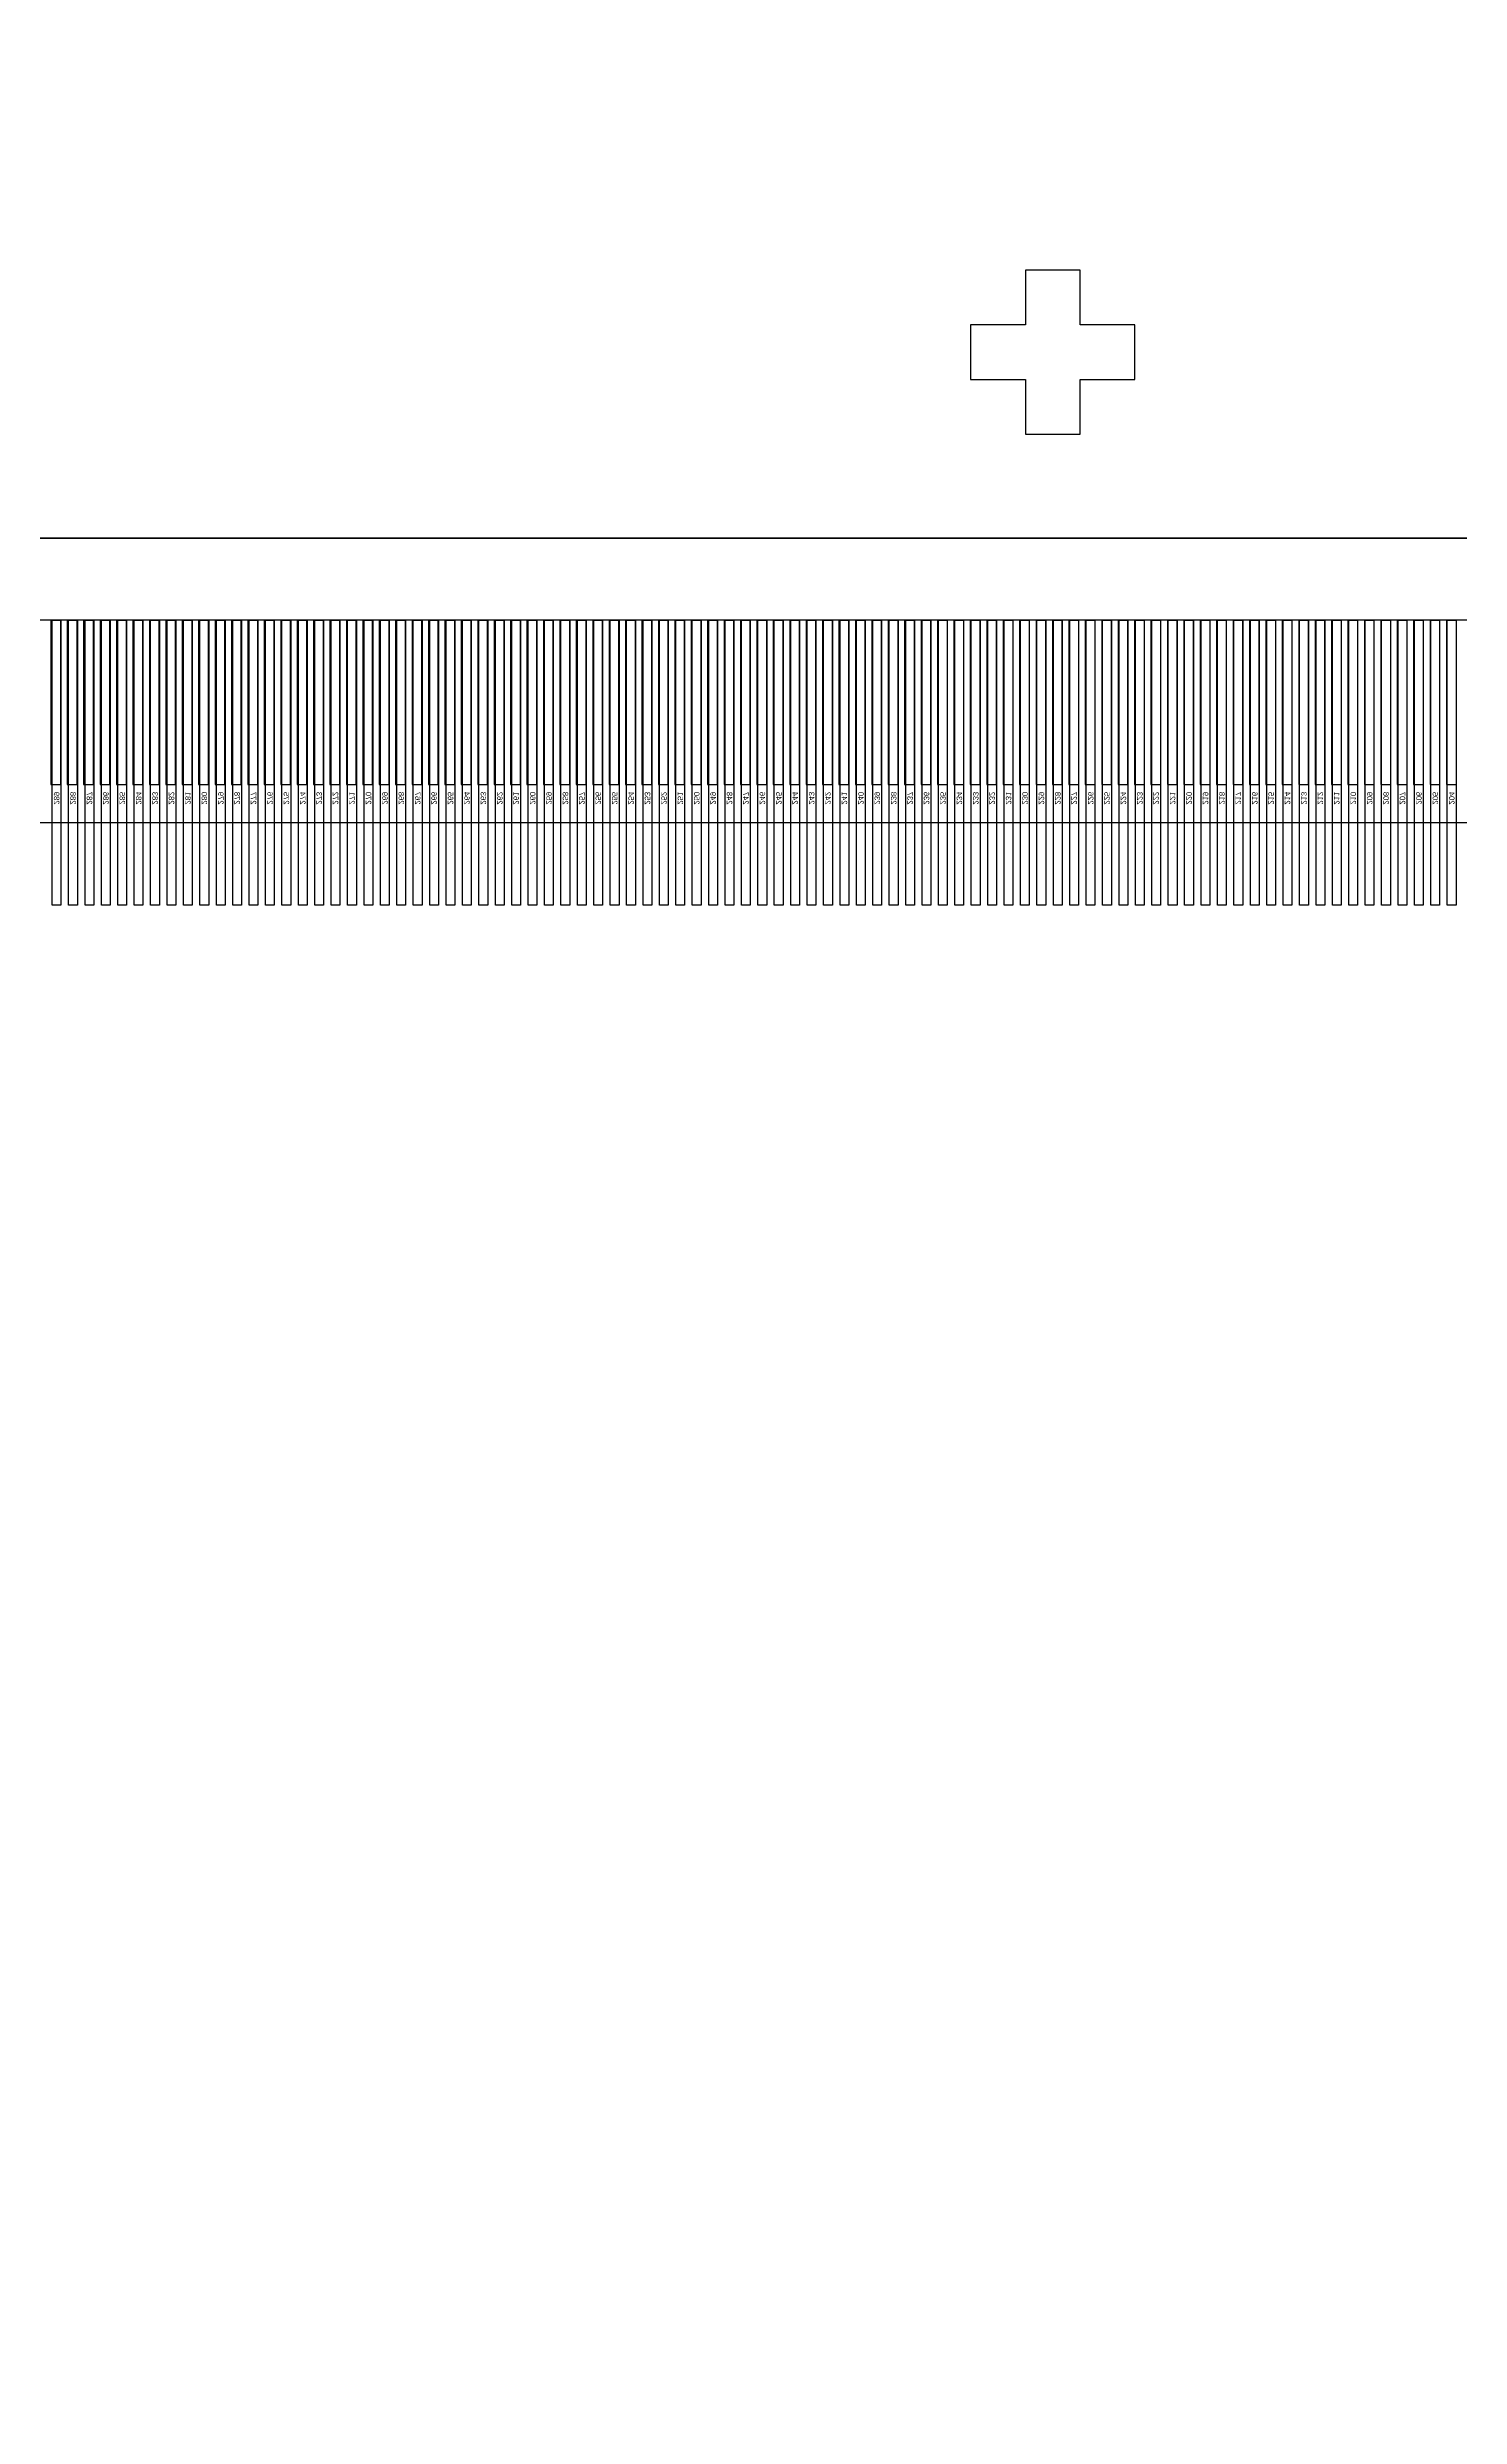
# Model space of a CAD drawing. Header units: inches. Extents: x 1765 to 5217, y -1519 to 441.
# Drawn here: x 4107.897 to 4110.477, y -764.443 to -760.113 of the extents above; entities that cross this region are included whole.
import ezdxf
from ezdxf.enums import TextEntityAlignment as Align

# ---------------------------------------------------------------- set-up
doc = ezdxf.new("R2010")
doc.units = ezdxf.units.IN
doc.header["$MEASUREMENT"] = 0
doc.layers.add('L63', color=5, linetype='Continuous')
doc.styles.add('MBC_Arial_Font', font='arial.ttf', dxfattribs={"width": 0.8})

msp = doc.modelspace()

# ---------------------------------------------------------------- linework, layer by layer
msp.add_lwpolyline([(4129.1156, -726.8152), (4129.1156, -752.5302, -0.414214), (4120.1156, -761.5302), (4103.3286, -761.5302, -0.414214), (4094.3286, -752.5302), (4094.3286, -726.8152, -0.414214), (4102.7486, -718.3952), (4120.6956, -718.3952, -0.414214)], format="xyb", close=True)
at = {"color": 2}
msp.add_lwpolyline([(4129.1156, -726.8152), (4129.1156, -752.5302, -0.414214), (4120.1156, -761.5302), (4103.3286, -761.5302, -0.414214), (4094.3286, -752.5302), (4094.3286, -726.8152, -0.414214), (4102.7486, -718.3952), (4120.6956, -718.3952, -0.414214)], format="xyb", close=True, dxfattribs=at)
msp.add_lwpolyline([(4100.3137, -761.0102), (4123.1304, -761.0102)], close=True)
msp.add_lwpolyline([(4118.8698, -768.7719), (4117.4779, -767.9381, -0.263643), (4117.3321, -767.6808), (4117.3321, -764.2734, 0.315299), (4117.1347, -763.9915), (4116.7216, -763.8412, -0.315299), (4116.5242, -763.5593), (4116.5242, -762.1299, -0.254671), (4116.6615, -761.8778), (4116.9695, -761.6789, 0.254671), (4117.0611, -761.5109), (4117.0611, -761.3602, 0.414214), (4116.8611, -761.1602), (4106.5831, -761.1602, 0.414214)], format="xyb")
for points in [[(4107.9211, -761.1602), (4107.9031, -761.1602), (4107.9031, -761.4602), (4107.9211, -761.4602)], [(4107.9211, -761.1602), (4107.9031, -761.1602), (4107.9031, -761.4602), (4107.9211, -761.4602)], [(4107.9511, -761.1602), (4107.9331, -761.1602), (4107.9331, -761.4602), (4107.9511, -761.4602)], [(4107.9511, -761.1602), (4107.9331, -761.1602), (4107.9331, -761.4602), (4107.9511, -761.4602)], [(4107.9811, -761.1602), (4107.9631, -761.1602), (4107.9631, -761.4602), (4107.9811, -761.4602)], [(4107.9811, -761.1602), (4107.9631, -761.1602), (4107.9631, -761.4602), (4107.9811, -761.4602)], [(4108.0111, -761.1602), (4107.9931, -761.1602), (4107.9931, -761.4602), (4108.0111, -761.4602)], [(4108.0111, -761.1602), (4107.9931, -761.1602), (4107.9931, -761.4602), (4108.0111, -761.4602)], [(4108.0411, -761.1602), (4108.0231, -761.1602), (4108.0231, -761.4602), (4108.0411, -761.4602)], [(4108.0411, -761.1602), (4108.0231, -761.1602), (4108.0231, -761.4602), (4108.0411, -761.4602)], [(4108.0711, -761.1602), (4108.0531, -761.1602), (4108.0531, -761.4602), (4108.0711, -761.4602)], [(4108.0711, -761.1602), (4108.0531, -761.1602), (4108.0531, -761.4602), (4108.0711, -761.4602)], [(4108.1011, -761.1602), (4108.0831, -761.1602), (4108.0831, -761.4602), (4108.1011, -761.4602)], [(4108.1011, -761.1602), (4108.0831, -761.1602), (4108.0831, -761.4602), (4108.1011, -761.4602)], [(4108.1311, -761.1602), (4108.1131, -761.1602), (4108.1131, -761.4602), (4108.1311, -761.4602)], [(4108.1311, -761.1602), (4108.1131, -761.1602), (4108.1131, -761.4602), (4108.1311, -761.4602)], [(4108.1611, -761.1602), (4108.1431, -761.1602), (4108.1431, -761.4602), (4108.1611, -761.4602)], [(4108.1611, -761.1602), (4108.1431, -761.1602), (4108.1431, -761.4602), (4108.1611, -761.4602)], [(4108.1911, -761.1602), (4108.1731, -761.1602), (4108.1731, -761.4602), (4108.1911, -761.4602)], [(4108.1911, -761.1602), (4108.1731, -761.1602), (4108.1731, -761.4602), (4108.1911, -761.4602)], [(4108.2211, -761.1602), (4108.2031, -761.1602), (4108.2031, -761.4602), (4108.2211, -761.4602)], [(4108.2211, -761.1602), (4108.2031, -761.1602), (4108.2031, -761.4602), (4108.2211, -761.4602)], [(4108.2511, -761.1602), (4108.2331, -761.1602), (4108.2331, -761.4602), (4108.2511, -761.4602)], [(4108.2511, -761.1602), (4108.2331, -761.1602), (4108.2331, -761.4602), (4108.2511, -761.4602)], [(4108.2811, -761.1602), (4108.2631, -761.1602), (4108.2631, -761.4602), (4108.2811, -761.4602)], [(4108.2811, -761.1602), (4108.2631, -761.1602), (4108.2631, -761.4602), (4108.2811, -761.4602)], [(4108.3111, -761.1602), (4108.2931, -761.1602), (4108.2931, -761.4602), (4108.3111, -761.4602)], [(4108.3111, -761.1602), (4108.2931, -761.1602), (4108.2931, -761.4602), (4108.3111, -761.4602)], [(4108.3411, -761.1602), (4108.3231, -761.1602), (4108.3231, -761.4602), (4108.3411, -761.4602)], [(4108.3411, -761.1602), (4108.3231, -761.1602), (4108.3231, -761.4602), (4108.3411, -761.4602)], [(4108.3711, -761.1602), (4108.3531, -761.1602), (4108.3531, -761.4602), (4108.3711, -761.4602)], [(4108.3711, -761.1602), (4108.3531, -761.1602), (4108.3531, -761.4602), (4108.3711, -761.4602)], [(4108.4011, -761.1602), (4108.3831, -761.1602), (4108.3831, -761.4602), (4108.4011, -761.4602)], [(4108.4011, -761.1602), (4108.3831, -761.1602), (4108.3831, -761.4602), (4108.4011, -761.4602)], [(4108.4311, -761.1602), (4108.4131, -761.1602), (4108.4131, -761.4602), (4108.4311, -761.4602)], [(4108.4311, -761.1602), (4108.4131, -761.1602), (4108.4131, -761.4602), (4108.4311, -761.4602)], [(4108.4611, -761.1602), (4108.4431, -761.1602), (4108.4431, -761.4602), (4108.4611, -761.4602)], [(4108.4611, -761.1602), (4108.4431, -761.1602), (4108.4431, -761.4602), (4108.4611, -761.4602)], [(4108.4911, -761.1602), (4108.4731, -761.1602), (4108.4731, -761.4602), (4108.4911, -761.4602)], [(4108.4911, -761.1602), (4108.4731, -761.1602), (4108.4731, -761.4602), (4108.4911, -761.4602)], [(4108.5211, -761.1602), (4108.5031, -761.1602), (4108.5031, -761.4602), (4108.5211, -761.4602)], [(4108.5211, -761.1602), (4108.5031, -761.1602), (4108.5031, -761.4602), (4108.5211, -761.4602)], [(4108.5511, -761.1602), (4108.5331, -761.1602), (4108.5331, -761.4602), (4108.5511, -761.4602)], [(4108.5511, -761.1602), (4108.5331, -761.1602), (4108.5331, -761.4602), (4108.5511, -761.4602)], [(4108.5811, -761.1602), (4108.5631, -761.1602), (4108.5631, -761.4602), (4108.5811, -761.4602)], [(4108.5811, -761.1602), (4108.5631, -761.1602), (4108.5631, -761.4602), (4108.5811, -761.4602)], [(4108.6111, -761.1602), (4108.5931, -761.1602), (4108.5931, -761.4602), (4108.6111, -761.4602)], [(4108.6111, -761.1602), (4108.5931, -761.1602), (4108.5931, -761.4602), (4108.6111, -761.4602)], [(4108.6411, -761.1602), (4108.6231, -761.1602), (4108.6231, -761.4602), (4108.6411, -761.4602)], [(4108.6411, -761.1602), (4108.6231, -761.1602), (4108.6231, -761.4602), (4108.6411, -761.4602)], [(4108.6711, -761.1602), (4108.6531, -761.1602), (4108.6531, -761.4602), (4108.6711, -761.4602)], [(4108.6711, -761.1602), (4108.6531, -761.1602), (4108.6531, -761.4602), (4108.6711, -761.4602)], [(4108.7011, -761.1602), (4108.6831, -761.1602), (4108.6831, -761.4602), (4108.7011, -761.4602)], [(4108.7011, -761.1602), (4108.6831, -761.1602), (4108.6831, -761.4602), (4108.7011, -761.4602)], [(4108.7311, -761.1602), (4108.7131, -761.1602), (4108.7131, -761.4602), (4108.7311, -761.4602)], [(4108.7311, -761.1602), (4108.7131, -761.1602), (4108.7131, -761.4602), (4108.7311, -761.4602)], [(4108.7611, -761.1602), (4108.7431, -761.1602), (4108.7431, -761.4602), (4108.7611, -761.4602)], [(4108.7611, -761.1602), (4108.7431, -761.1602), (4108.7431, -761.4602), (4108.7611, -761.4602)], [(4108.7911, -761.1602), (4108.7731, -761.1602), (4108.7731, -761.4602), (4108.7911, -761.4602)], [(4108.7911, -761.1602), (4108.7731, -761.1602), (4108.7731, -761.4602), (4108.7911, -761.4602)], [(4108.8211, -761.1602), (4108.8031, -761.1602), (4108.8031, -761.4602), (4108.8211, -761.4602)], [(4108.8211, -761.1602), (4108.8031, -761.1602), (4108.8031, -761.4602), (4108.8211, -761.4602)], [(4108.8511, -761.1602), (4108.8331, -761.1602), (4108.8331, -761.4602), (4108.8511, -761.4602)], [(4108.8511, -761.1602), (4108.8331, -761.1602), (4108.8331, -761.4602), (4108.8511, -761.4602)], [(4108.8811, -761.1602), (4108.8631, -761.1602), (4108.8631, -761.4602), (4108.8811, -761.4602)], [(4108.8811, -761.1602), (4108.8631, -761.1602), (4108.8631, -761.4602), (4108.8811, -761.4602)], [(4108.9111, -761.1602), (4108.8931, -761.1602), (4108.8931, -761.4602), (4108.9111, -761.4602)], [(4108.9111, -761.1602), (4108.8931, -761.1602), (4108.8931, -761.4602), (4108.9111, -761.4602)], [(4108.9411, -761.1602), (4108.9231, -761.1602), (4108.9231, -761.4602), (4108.9411, -761.4602)], [(4108.9411, -761.1602), (4108.9231, -761.1602), (4108.9231, -761.4602), (4108.9411, -761.4602)], [(4108.9711, -761.1602), (4108.9531, -761.1602), (4108.9531, -761.4602), (4108.9711, -761.4602)], [(4108.9711, -761.1602), (4108.9531, -761.1602), (4108.9531, -761.4602), (4108.9711, -761.4602)], [(4109.0011, -761.1602), (4108.9831, -761.1602), (4108.9831, -761.4602), (4109.0011, -761.4602)], [(4109.0011, -761.1602), (4108.9831, -761.1602), (4108.9831, -761.4602), (4109.0011, -761.4602)], [(4109.0311, -761.1602), (4109.0131, -761.1602), (4109.0131, -761.4602), (4109.0311, -761.4602)], [(4109.0311, -761.1602), (4109.0131, -761.1602), (4109.0131, -761.4602), (4109.0311, -761.4602)], [(4109.0611, -761.1602), (4109.0431, -761.1602), (4109.0431, -761.4602), (4109.0611, -761.4602)], [(4109.0611, -761.1602), (4109.0431, -761.1602), (4109.0431, -761.4602), (4109.0611, -761.4602)], [(4109.0911, -761.1602), (4109.0731, -761.1602), (4109.0731, -761.4602), (4109.0911, -761.4602)], [(4109.0911, -761.1602), (4109.0731, -761.1602), (4109.0731, -761.4602), (4109.0911, -761.4602)], [(4109.1211, -761.1602), (4109.1031, -761.1602), (4109.1031, -761.4602), (4109.1211, -761.4602)], [(4109.1211, -761.1602), (4109.1031, -761.1602), (4109.1031, -761.4602), (4109.1211, -761.4602)], [(4109.1511, -761.1602), (4109.1331, -761.1602), (4109.1331, -761.4602), (4109.1511, -761.4602)], [(4109.1511, -761.1602), (4109.1331, -761.1602), (4109.1331, -761.4602), (4109.1511, -761.4602)], [(4109.1811, -761.1602), (4109.1631, -761.1602), (4109.1631, -761.4602), (4109.1811, -761.4602)], [(4109.1811, -761.1602), (4109.1631, -761.1602), (4109.1631, -761.4602), (4109.1811, -761.4602)], [(4109.2111, -761.1602), (4109.1931, -761.1602), (4109.1931, -761.4602), (4109.2111, -761.4602)], [(4109.2111, -761.1602), (4109.1931, -761.1602), (4109.1931, -761.4602), (4109.2111, -761.4602)], [(4109.2411, -761.1602), (4109.2231, -761.1602), (4109.2231, -761.4602), (4109.2411, -761.4602)], [(4109.2411, -761.1602), (4109.2231, -761.1602), (4109.2231, -761.4602), (4109.2411, -761.4602)], [(4109.2711, -761.1602), (4109.2531, -761.1602), (4109.2531, -761.4602), (4109.2711, -761.4602)], [(4109.2711, -761.1602), (4109.2531, -761.1602), (4109.2531, -761.4602), (4109.2711, -761.4602)], [(4109.3011, -761.1602), (4109.2831, -761.1602), (4109.2831, -761.4602), (4109.3011, -761.4602)], [(4109.3011, -761.1602), (4109.2831, -761.1602), (4109.2831, -761.4602), (4109.3011, -761.4602)], [(4109.3311, -761.1602), (4109.3131, -761.1602), (4109.3131, -761.4602), (4109.3311, -761.4602)], [(4109.3311, -761.1602), (4109.3131, -761.1602), (4109.3131, -761.4602), (4109.3311, -761.4602)], [(4109.3611, -761.1602), (4109.3431, -761.1602), (4109.3431, -761.4602), (4109.3611, -761.4602)], [(4109.3611, -761.1602), (4109.3431, -761.1602), (4109.3431, -761.4602), (4109.3611, -761.4602)], [(4109.3911, -761.1602), (4109.3731, -761.1602), (4109.3731, -761.4602), (4109.3911, -761.4602)], [(4109.3911, -761.1602), (4109.3731, -761.1602), (4109.3731, -761.4602), (4109.3911, -761.4602)], [(4109.4211, -761.1602), (4109.4031, -761.1602), (4109.4031, -761.4602), (4109.4211, -761.4602)], [(4109.4211, -761.1602), (4109.4031, -761.1602), (4109.4031, -761.4602), (4109.4211, -761.4602)], [(4109.4511, -761.1602), (4109.4331, -761.1602), (4109.4331, -761.4602), (4109.4511, -761.4602)], [(4109.4511, -761.1602), (4109.4331, -761.1602), (4109.4331, -761.4602), (4109.4511, -761.4602)], [(4109.4811, -761.1602), (4109.4631, -761.1602), (4109.4631, -761.4602), (4109.4811, -761.4602)], [(4109.4811, -761.1602), (4109.4631, -761.1602), (4109.4631, -761.4602), (4109.4811, -761.4602)], [(4109.5111, -761.1602), (4109.4931, -761.1602), (4109.4931, -761.4602), (4109.5111, -761.4602)], [(4109.5111, -761.1602), (4109.4931, -761.1602), (4109.4931, -761.4602), (4109.5111, -761.4602)], [(4109.5411, -761.1602), (4109.5231, -761.1602), (4109.5231, -761.4602), (4109.5411, -761.4602)], [(4109.5411, -761.1602), (4109.5231, -761.1602), (4109.5231, -761.4602), (4109.5411, -761.4602)], [(4109.5711, -761.1602), (4109.5531, -761.1602), (4109.5531, -761.4602), (4109.5711, -761.4602)], [(4109.5711, -761.1602), (4109.5531, -761.1602), (4109.5531, -761.4602), (4109.5711, -761.4602)], [(4109.6011, -761.1602), (4109.5831, -761.1602), (4109.5831, -761.4602), (4109.6011, -761.4602)], [(4109.6011, -761.1602), (4109.5831, -761.1602), (4109.5831, -761.4602), (4109.6011, -761.4602)], [(4109.6311, -761.1602), (4109.6131, -761.1602), (4109.6131, -761.4602), (4109.6311, -761.4602)], [(4109.6311, -761.1602), (4109.6131, -761.1602), (4109.6131, -761.4602), (4109.6311, -761.4602)], [(4109.6611, -761.1602), (4109.6431, -761.1602), (4109.6431, -761.4602), (4109.6611, -761.4602)], [(4109.6611, -761.1602), (4109.6431, -761.1602), (4109.6431, -761.4602), (4109.6611, -761.4602)], [(4109.6911, -761.1602), (4109.6731, -761.1602), (4109.6731, -761.4602), (4109.6911, -761.4602)], [(4109.6911, -761.1602), (4109.6731, -761.1602), (4109.6731, -761.4602), (4109.6911, -761.4602)], [(4109.7211, -761.1602), (4109.7031, -761.1602), (4109.7031, -761.4602), (4109.7211, -761.4602)], [(4109.7211, -761.1602), (4109.7031, -761.1602), (4109.7031, -761.4602), (4109.7211, -761.4602)], [(4109.7511, -761.1602), (4109.7331, -761.1602), (4109.7331, -761.4602), (4109.7511, -761.4602)], [(4109.7511, -761.1602), (4109.7331, -761.1602), (4109.7331, -761.4602), (4109.7511, -761.4602)], [(4109.7811, -761.1602), (4109.7631, -761.1602), (4109.7631, -761.4602), (4109.7811, -761.4602)], [(4109.7811, -761.1602), (4109.7631, -761.1602), (4109.7631, -761.4602), (4109.7811, -761.4602)], [(4109.8111, -761.1602), (4109.7931, -761.1602), (4109.7931, -761.4602), (4109.8111, -761.4602)], [(4109.8111, -761.1602), (4109.7931, -761.1602), (4109.7931, -761.4602), (4109.8111, -761.4602)], [(4109.8411, -761.1602), (4109.8231, -761.1602), (4109.8231, -761.4602), (4109.8411, -761.4602)], [(4109.8411, -761.1602), (4109.8231, -761.1602), (4109.8231, -761.4602), (4109.8411, -761.4602)], [(4109.8711, -761.1602), (4109.8531, -761.1602), (4109.8531, -761.4602), (4109.8711, -761.4602)], [(4109.8711, -761.1602), (4109.8531, -761.1602), (4109.8531, -761.4602), (4109.8711, -761.4602)], [(4109.9011, -761.1602), (4109.8831, -761.1602), (4109.8831, -761.4602), (4109.9011, -761.4602)], [(4109.9011, -761.1602), (4109.8831, -761.1602), (4109.8831, -761.4602), (4109.9011, -761.4602)], [(4109.9311, -761.1602), (4109.9131, -761.1602), (4109.9131, -761.4602), (4109.9311, -761.4602)], [(4109.9311, -761.1602), (4109.9131, -761.1602), (4109.9131, -761.4602), (4109.9311, -761.4602)], [(4109.9611, -761.1602), (4109.9431, -761.1602), (4109.9431, -761.4602), (4109.9611, -761.4602)], [(4109.9611, -761.1602), (4109.9431, -761.1602), (4109.9431, -761.4602), (4109.9611, -761.4602)], [(4109.9911, -761.1602), (4109.9731, -761.1602), (4109.9731, -761.4602), (4109.9911, -761.4602)], [(4109.9911, -761.1602), (4109.9731, -761.1602), (4109.9731, -761.4602), (4109.9911, -761.4602)], [(4110.0211, -761.1602), (4110.0031, -761.1602), (4110.0031, -761.4602), (4110.0211, -761.4602)], [(4110.0211, -761.1602), (4110.0031, -761.1602), (4110.0031, -761.4602), (4110.0211, -761.4602)], [(4110.0511, -761.1602), (4110.0331, -761.1602), (4110.0331, -761.4602), (4110.0511, -761.4602)], [(4110.0511, -761.1602), (4110.0331, -761.1602), (4110.0331, -761.4602), (4110.0511, -761.4602)], [(4110.0811, -761.1602), (4110.0631, -761.1602), (4110.0631, -761.4602), (4110.0811, -761.4602)], [(4110.0811, -761.1602), (4110.0631, -761.1602), (4110.0631, -761.4602), (4110.0811, -761.4602)], [(4110.1111, -761.1602), (4110.0931, -761.1602), (4110.0931, -761.4602), (4110.1111, -761.4602)], [(4110.1111, -761.1602), (4110.0931, -761.1602), (4110.0931, -761.4602), (4110.1111, -761.4602)], [(4110.1411, -761.1602), (4110.1231, -761.1602), (4110.1231, -761.4602), (4110.1411, -761.4602)], [(4110.1411, -761.1602), (4110.1231, -761.1602), (4110.1231, -761.4602), (4110.1411, -761.4602)], [(4110.1711, -761.1602), (4110.1531, -761.1602), (4110.1531, -761.4602), (4110.1711, -761.4602)], [(4110.1711, -761.1602), (4110.1531, -761.1602), (4110.1531, -761.4602), (4110.1711, -761.4602)], [(4110.2011, -761.1602), (4110.1831, -761.1602), (4110.1831, -761.4602), (4110.2011, -761.4602)], [(4110.2011, -761.1602), (4110.1831, -761.1602), (4110.1831, -761.4602), (4110.2011, -761.4602)], [(4110.2311, -761.1602), (4110.2131, -761.1602), (4110.2131, -761.4602), (4110.2311, -761.4602)], [(4110.2311, -761.1602), (4110.2131, -761.1602), (4110.2131, -761.4602), (4110.2311, -761.4602)], [(4110.2611, -761.1602), (4110.2431, -761.1602), (4110.2431, -761.4602), (4110.2611, -761.4602)], [(4110.2611, -761.1602), (4110.2431, -761.1602), (4110.2431, -761.4602), (4110.2611, -761.4602)], [(4110.2911, -761.1602), (4110.2731, -761.1602), (4110.2731, -761.4602), (4110.2911, -761.4602)], [(4110.2911, -761.1602), (4110.2731, -761.1602), (4110.2731, -761.4602), (4110.2911, -761.4602)], [(4110.3211, -761.1602), (4110.3031, -761.1602), (4110.3031, -761.4602), (4110.3211, -761.4602)], [(4110.3211, -761.1602), (4110.3031, -761.1602), (4110.3031, -761.4602), (4110.3211, -761.4602)], [(4110.3511, -761.1602), (4110.3331, -761.1602), (4110.3331, -761.4602), (4110.3511, -761.4602)], [(4110.3511, -761.1602), (4110.3331, -761.1602), (4110.3331, -761.4602), (4110.3511, -761.4602)], [(4110.3811, -761.1602), (4110.3631, -761.1602), (4110.3631, -761.4602), (4110.3811, -761.4602)], [(4110.3811, -761.1602), (4110.3631, -761.1602), (4110.3631, -761.4602), (4110.3811, -761.4602)], [(4110.4111, -761.1602), (4110.3931, -761.1602), (4110.3931, -761.4602), (4110.4111, -761.4602)], [(4110.4111, -761.1602), (4110.3931, -761.1602), (4110.3931, -761.4602), (4110.4111, -761.4602)], [(4110.4411, -761.1602), (4110.4231, -761.1602), (4110.4231, -761.4602), (4110.4411, -761.4602)], [(4110.4411, -761.1602), (4110.4231, -761.1602), (4110.4231, -761.4602), (4110.4411, -761.4602)], [(4110.4711, -761.1602), (4110.4531, -761.1602), (4110.4531, -761.4602), (4110.4711, -761.4602)], [(4110.4711, -761.1602), (4110.4531, -761.1602), (4110.4531, -761.4602), (4110.4711, -761.4602)]]:
    msp.add_lwpolyline(points, close=True, dxfattribs=at)
at = {"color": 0}
for points in [[(4107.9056, -761.1602), (4107.9216, -761.1602), (4107.9216, -761.6806), (4107.9056, -761.6806)], [(4107.9356, -761.1602), (4107.9516, -761.1602), (4107.9516, -761.6806), (4107.9356, -761.6806)], [(4107.9656, -761.1602), (4107.9816, -761.1602), (4107.9816, -761.6806), (4107.9656, -761.6806)], [(4107.9955, -761.1602), (4108.0115, -761.1602), (4108.0115, -761.6806), (4107.9955, -761.6806)], [(4108.0255, -761.1602), (4108.0415, -761.1602), (4108.0415, -761.6806), (4108.0255, -761.6806)], [(4108.0555, -761.1602), (4108.0715, -761.1602), (4108.0715, -761.6806), (4108.0555, -761.6806)], [(4108.0855, -761.1602), (4108.1015, -761.1602), (4108.1015, -761.6806), (4108.0855, -761.6806)], [(4108.1155, -761.1602), (4108.1315, -761.1602), (4108.1315, -761.6806), (4108.1155, -761.6806)], [(4108.1455, -761.1602), (4108.1615, -761.1602), (4108.1615, -761.6806), (4108.1455, -761.6806)], [(4108.1755, -761.1602), (4108.1915, -761.1602), (4108.1915, -761.6806), (4108.1755, -761.6806)], [(4108.2055, -761.1602), (4108.2215, -761.1602), (4108.2215, -761.6806), (4108.2055, -761.6806)], [(4108.2354, -761.1602), (4108.2514, -761.1602), (4108.2514, -761.6806), (4108.2354, -761.6806)], [(4108.2654, -761.1602), (4108.2814, -761.1602), (4108.2814, -761.6806), (4108.2654, -761.6806)], [(4108.2954, -761.1602), (4108.3114, -761.1602), (4108.3114, -761.6806), (4108.2954, -761.6806)], [(4108.3254, -761.1602), (4108.3414, -761.1602), (4108.3414, -761.6806), (4108.3254, -761.6806)], [(4108.3554, -761.1602), (4108.3714, -761.1602), (4108.3714, -761.6806), (4108.3554, -761.6806)], [(4108.3854, -761.1602), (4108.4014, -761.1602), (4108.4014, -761.6806), (4108.3854, -761.6806)], [(4108.4154, -761.1602), (4108.4314, -761.1602), (4108.4314, -761.6806), (4108.4154, -761.6806)], [(4108.4454, -761.1602), (4108.4614, -761.1602), (4108.4614, -761.6806), (4108.4454, -761.6806)], [(4108.4753, -761.1602), (4108.4913, -761.1602), (4108.4913, -761.6806), (4108.4753, -761.6806)], [(4108.5053, -761.1602), (4108.5213, -761.1602), (4108.5213, -761.6806), (4108.5053, -761.6806)], [(4108.5353, -761.1602), (4108.5513, -761.1602), (4108.5513, -761.6806), (4108.5353, -761.6806)], [(4108.5653, -761.1602), (4108.5813, -761.1602), (4108.5813, -761.6806), (4108.5653, -761.6806)], [(4108.5953, -761.1602), (4108.6113, -761.1602), (4108.6113, -761.6806), (4108.5953, -761.6806)], [(4108.6253, -761.1602), (4108.6413, -761.1602), (4108.6413, -761.6806), (4108.6253, -761.6806)], [(4108.6553, -761.1602), (4108.6713, -761.1602), (4108.6713, -761.6806), (4108.6553, -761.6806)], [(4108.6853, -761.1602), (4108.7013, -761.1602), (4108.7013, -761.6806), (4108.6853, -761.6806)], [(4108.7153, -761.1602), (4108.7313, -761.1602), (4108.7313, -761.6806), (4108.7153, -761.6806)], [(4108.7452, -761.1602), (4108.7612, -761.1602), (4108.7612, -761.6806), (4108.7452, -761.6806)], [(4108.7752, -761.1602), (4108.7912, -761.1602), (4108.7912, -761.6806), (4108.7752, -761.6806)], [(4108.8052, -761.1602), (4108.8212, -761.1602), (4108.8212, -761.6806), (4108.8052, -761.6806)], [(4108.8352, -761.1602), (4108.8512, -761.1602), (4108.8512, -761.6806), (4108.8352, -761.6806)], [(4108.8652, -761.1602), (4108.8812, -761.1602), (4108.8812, -761.6806), (4108.8652, -761.6806)], [(4108.8952, -761.1602), (4108.9112, -761.1602), (4108.9112, -761.6806), (4108.8952, -761.6806)], [(4108.9252, -761.1602), (4108.9412, -761.1602), (4108.9412, -761.6806), (4108.9252, -761.6806)], [(4108.9552, -761.1602), (4108.9712, -761.1602), (4108.9712, -761.6806), (4108.9552, -761.6806)], [(4108.9851, -761.1602), (4109.0011, -761.1602), (4109.0011, -761.6806), (4108.9851, -761.6806)], [(4109.0151, -761.1602), (4109.0311, -761.1602), (4109.0311, -761.6806), (4109.0151, -761.6806)], [(4109.0451, -761.1602), (4109.0611, -761.1602), (4109.0611, -761.6806), (4109.0451, -761.6806)], [(4109.0751, -761.1602), (4109.0911, -761.1602), (4109.0911, -761.6806), (4109.0751, -761.6806)], [(4109.1051, -761.1602), (4109.1211, -761.1602), (4109.1211, -761.6806), (4109.1051, -761.6806)], [(4109.1351, -761.1602), (4109.1511, -761.1602), (4109.1511, -761.6806), (4109.1351, -761.6806)], [(4109.1651, -761.1602), (4109.1811, -761.1602), (4109.1811, -761.6806), (4109.1651, -761.6806)], [(4109.1951, -761.1602), (4109.2111, -761.1602), (4109.2111, -761.6806), (4109.1951, -761.6806)], [(4109.225, -761.1602), (4109.241, -761.1602), (4109.241, -761.6806), (4109.225, -761.6806)], [(4109.255, -761.1602), (4109.271, -761.1602), (4109.271, -761.6806), (4109.255, -761.6806)], [(4109.285, -761.1602), (4109.301, -761.1602), (4109.301, -761.6806), (4109.285, -761.6806)], [(4109.315, -761.1602), (4109.331, -761.1602), (4109.331, -761.6806), (4109.315, -761.6806)], [(4109.345, -761.1602), (4109.361, -761.1602), (4109.361, -761.6806), (4109.345, -761.6806)], [(4109.375, -761.1602), (4109.391, -761.1602), (4109.391, -761.6806), (4109.375, -761.6806)], [(4109.405, -761.1602), (4109.421, -761.1602), (4109.421, -761.6806), (4109.405, -761.6806)], [(4109.435, -761.1602), (4109.451, -761.1602), (4109.451, -761.6806), (4109.435, -761.6806)], [(4109.465, -761.1602), (4109.481, -761.1602), (4109.481, -761.6806), (4109.465, -761.6806)], [(4109.4949, -761.1602), (4109.5109, -761.1602), (4109.5109, -761.6806), (4109.4949, -761.6806)], [(4109.5249, -761.1602), (4109.5409, -761.1602), (4109.5409, -761.6806), (4109.5249, -761.6806)], [(4109.5549, -761.1602), (4109.5709, -761.1602), (4109.5709, -761.6806), (4109.5549, -761.6806)], [(4109.5849, -761.1602), (4109.6009, -761.1602), (4109.6009, -761.6806), (4109.5849, -761.6806)], [(4109.6149, -761.1602), (4109.6309, -761.1602), (4109.6309, -761.6806), (4109.6149, -761.6806)], [(4109.6449, -761.1602), (4109.6609, -761.1602), (4109.6609, -761.6806), (4109.6449, -761.6806)], [(4109.6749, -761.1602), (4109.6909, -761.1602), (4109.6909, -761.6806), (4109.6749, -761.6806)], [(4109.7049, -761.1602), (4109.7209, -761.1602), (4109.7209, -761.6806), (4109.7049, -761.6806)], [(4109.7348, -761.1602), (4109.7508, -761.1602), (4109.7508, -761.6806), (4109.7348, -761.6806)], [(4109.7648, -761.1602), (4109.7808, -761.1602), (4109.7808, -761.6806), (4109.7648, -761.6806)], [(4109.7948, -761.1602), (4109.8108, -761.1602), (4109.8108, -761.6806), (4109.7948, -761.6806)], [(4109.8248, -761.1602), (4109.8408, -761.1602), (4109.8408, -761.6806), (4109.8248, -761.6806)], [(4109.8548, -761.1602), (4109.8708, -761.1602), (4109.8708, -761.6806), (4109.8548, -761.6806)], [(4109.8848, -761.1602), (4109.9008, -761.1602), (4109.9008, -761.6806), (4109.8848, -761.6806)], [(4109.9148, -761.1602), (4109.9308, -761.1602), (4109.9308, -761.6806), (4109.9148, -761.6806)], [(4109.9448, -761.1602), (4109.9608, -761.1602), (4109.9608, -761.6806), (4109.9448, -761.6806)], [(4109.9747, -761.1602), (4109.9907, -761.1602), (4109.9907, -761.6806), (4109.9747, -761.6806)], [(4110.0047, -761.1602), (4110.0207, -761.1602), (4110.0207, -761.6806), (4110.0047, -761.6806)], [(4110.0347, -761.1602), (4110.0507, -761.1602), (4110.0507, -761.6806), (4110.0347, -761.6806)], [(4110.0647, -761.1602), (4110.0807, -761.1602), (4110.0807, -761.6806), (4110.0647, -761.6806)], [(4110.0947, -761.1602), (4110.1107, -761.1602), (4110.1107, -761.6806), (4110.0947, -761.6806)], [(4110.1247, -761.1602), (4110.1407, -761.1602), (4110.1407, -761.6806), (4110.1247, -761.6806)], [(4110.1547, -761.1602), (4110.1707, -761.1602), (4110.1707, -761.6806), (4110.1547, -761.6806)], [(4110.1847, -761.1602), (4110.2007, -761.1602), (4110.2007, -761.6806), (4110.1847, -761.6806)], [(4110.2147, -761.1602), (4110.2307, -761.1602), (4110.2307, -761.6806), (4110.2147, -761.6806)], [(4110.2446, -761.1602), (4110.2606, -761.1602), (4110.2606, -761.6806), (4110.2446, -761.6806)], [(4110.2746, -761.1602), (4110.2906, -761.1602), (4110.2906, -761.6806), (4110.2746, -761.6806)], [(4110.3046, -761.1602), (4110.3206, -761.1602), (4110.3206, -761.6806), (4110.3046, -761.6806)], [(4110.3346, -761.1602), (4110.3506, -761.1602), (4110.3506, -761.6806), (4110.3346, -761.6806)], [(4110.3646, -761.1602), (4110.3806, -761.1602), (4110.3806, -761.6806), (4110.3646, -761.6806)], [(4110.3946, -761.1602), (4110.4106, -761.1602), (4110.4106, -761.6806), (4110.3946, -761.6806)], [(4110.4246, -761.1602), (4110.4406, -761.1602), (4110.4406, -761.6806), (4110.4246, -761.6806)], [(4110.4546, -761.1602), (4110.4706, -761.1602), (4110.4706, -761.6806), (4110.4546, -761.6806)]]:
    msp.add_lwpolyline(points, close=True, dxfattribs=at)
at = {"layer": 'L63', "color": 0}
msp.add_lwpolyline([(4109.6837, -760.5202), (4109.6837, -760.6202), (4109.5837, -760.6202), (4109.5837, -760.7202), (4109.6837, -760.7202), (4109.6837, -760.8202), (4109.7837, -760.8202), (4109.7837, -760.7202), (4109.8837, -760.7202), (4109.8837, -760.6202), (4109.7837, -760.6202), (4109.7837, -760.5202), (4109.7801, -760.5202)], close=True, dxfattribs=at)

# ---------------------------------------------------------------- texts
at = {"color": 3, "style": 'MBC_Arial_Font', "text_generation_flag": 4}
for s, p in [('289', (4107.9137, -761.4853)), ('288', (4107.9437, -761.4853)), ('287', (4107.9737, -761.4853)), ('286', (4108.0037, -761.4853)), ('285', (4108.0337, -761.4853)), ('284', (4108.0636, -761.4853)), ('283', (4108.0936, -761.4853)), ('282', (4108.1236, -761.4853)), ('281', (4108.1536, -761.4853)), ('280', (4108.1836, -761.4853)), ('279', (4108.2136, -761.4853)), ('278', (4108.2436, -761.4853)), ('277', (4108.2734, -761.4853)), ('276', (4108.3036, -761.4853)), ('275', (4108.3335, -761.4853)), ('274', (4108.3634, -761.4853)), ('273', (4108.3935, -761.4853)), ('272', (4108.4233, -761.4853)), ('271', (4108.4533, -761.4853)), ('270', (4108.4835, -761.4853)), ('269', (4108.5135, -761.4853)), ('268', (4108.5435, -761.4853)), ('267', (4108.5734, -761.4853)), ('266', (4108.6034, -761.4853)), ('265', (4108.6334, -761.4853)), ('264', (4108.6634, -761.4853)), ('263', (4108.6934, -761.4853)), ('262', (4108.7234, -761.4853)), ('261', (4108.7534, -761.4853)), ('260', (4108.7834, -761.4853)), ('259', (4108.8133, -761.4853)), ('258', (4108.8433, -761.4853)), ('257', (4108.8733, -761.4853)), ('256', (4108.9033, -761.4853)), ('255', (4108.9333, -761.4853)), ('254', (4108.9633, -761.4853)), ('253', (4108.9933, -761.4853)), ('252', (4109.0233, -761.4853)), ('251', (4109.0533, -761.4853)), ('250', (4109.0832, -761.4853)), ('249', (4109.1132, -761.4853)), ('248', (4109.1432, -761.4853)), ('247', (4109.173, -761.4853)), ('246', (4109.2032, -761.4853)), ('245', (4109.2332, -761.4853)), ('244', (4109.263, -761.4853)), ('243', (4109.2932, -761.4853)), ('242', (4109.323, -761.4853)), ('241', (4109.353, -761.4853)), ('240', (4109.3831, -761.4853)), ('239', (4109.4131, -761.4853)), ('238', (4109.4431, -761.4853)), ('237', (4109.4731, -761.4853)), ('236', (4109.5031, -761.4853)), ('235', (4109.5331, -761.4853)), ('234', (4109.5631, -761.4853)), ('233', (4109.593, -761.4853)), ('232', (4109.623, -761.4853)), ('231', (4109.653, -761.4853)), ('230', (4109.683, -761.4853)), ('229', (4109.713, -761.4853)), ('228', (4109.743, -761.4853)), ('227', (4109.7728, -761.4853)), ('226', (4109.803, -761.4853)), ('225', (4109.8329, -761.4853)), ('224', (4109.8628, -761.4853)), ('223', (4109.8929, -761.4853)), ('222', (4109.9227, -761.4853)), ('221', (4109.9527, -761.4853)), ('220', (4109.9829, -761.4853)), ('219', (4110.0129, -761.4853)), ('218', (4110.0429, -761.4853)), ('217', (4110.0727, -761.4853)), ('216', (4110.1028, -761.4853)), ('215', (4110.1328, -761.4853)), ('214', (4110.1626, -761.4853)), ('213', (4110.1928, -761.4853)), ('212', (4110.2226, -761.4853)), ('211', (4110.2526, -761.4853)), ('210', (4110.2828, -761.4853)), ('209', (4110.3127, -761.4853)), ('208', (4110.3427, -761.4853)), ('207', (4110.3727, -761.4853)), ('206', (4110.4027, -761.4853)), ('205', (4110.4327, -761.4853)), ('204', (4110.4627, -761.4853))]:
    msp.add_text(s, height=0.01, rotation=90, dxfattribs=at).set_placement(p, align=Align.MIDDLE_CENTER)

doc.saveas('drawing.dxf')
